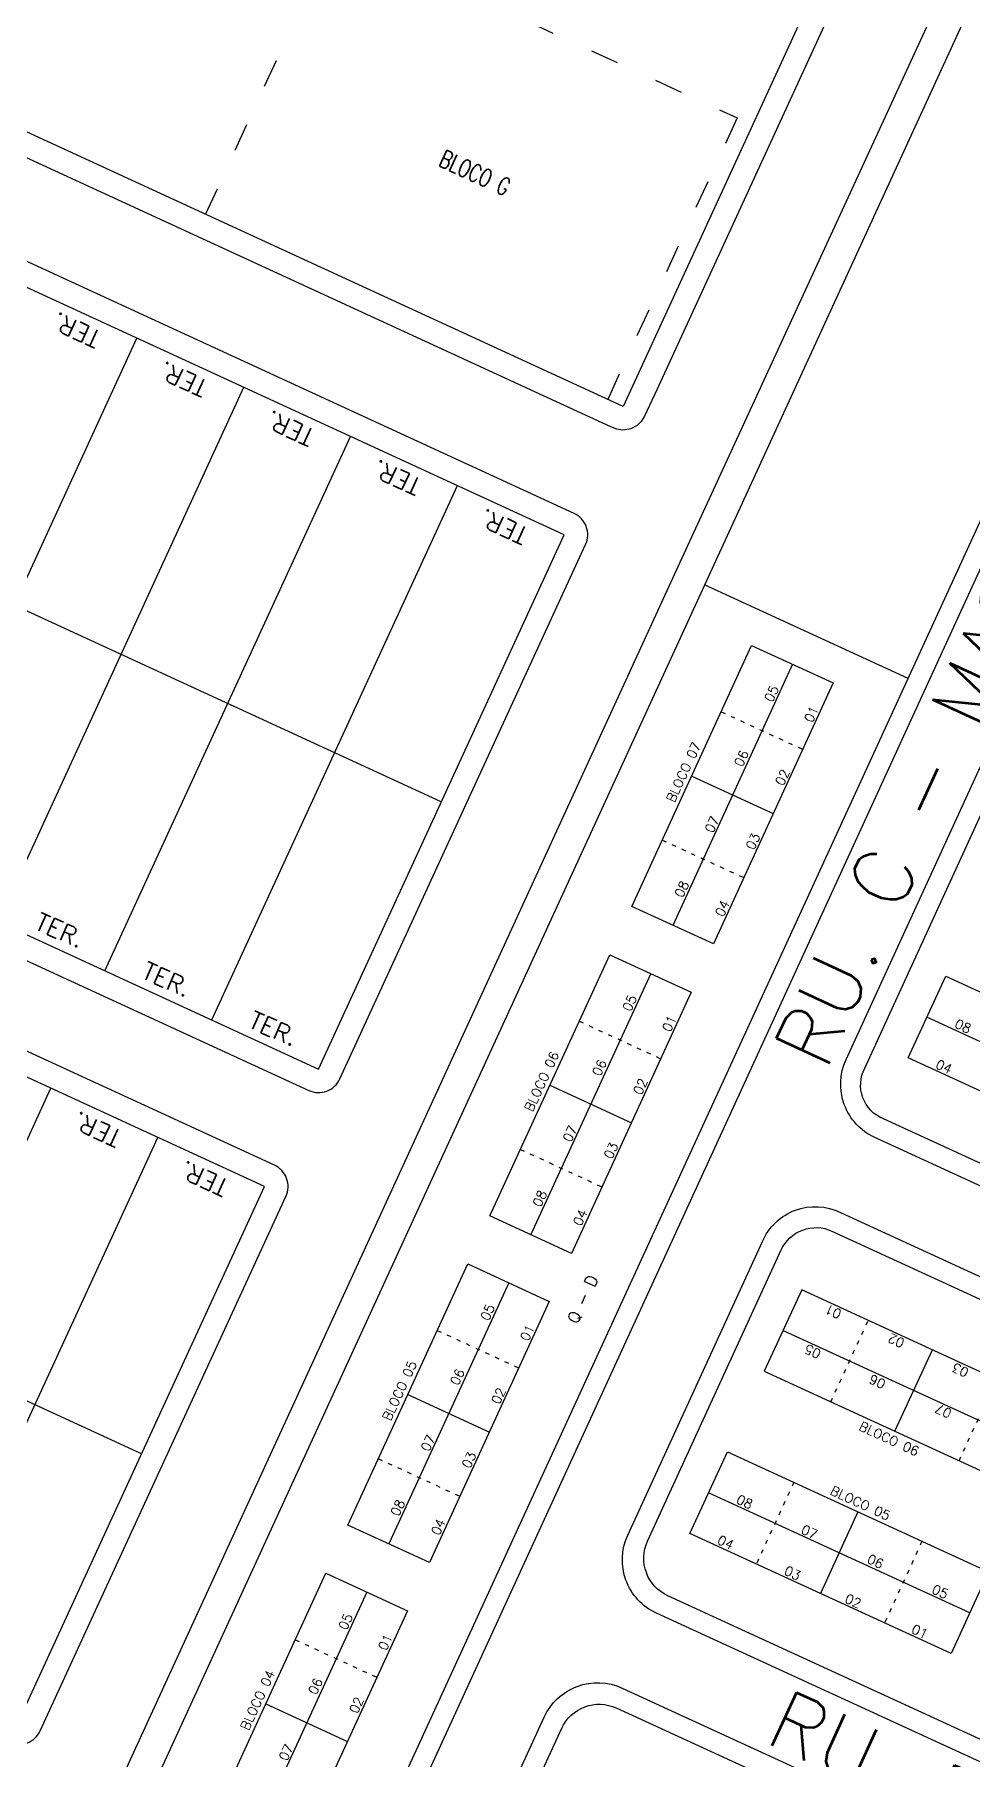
# Model space of a CAD drawing. Extents: x 714896 to 749292, y 8417558 to 8447149.
# Drawn here: x 739153.8 to 739233.6, y 8429447.4 to 8429594.1 of the extents above; entities that cross this region are included whole.
import ezdxf

# ---------------------------------------------------------------- set-up
doc = ezdxf.new("R2010")
doc.units = 0
doc.header["$MEASUREMENT"] = 0
doc.linetypes.add('ACAD_ISO03W100', pattern=[30, 12, -18])
for name, color, linetype in [('LOTE', 7, 'CONTINUOUS'), ('MEIO_FIO', 24, 'CONTINUOUS'), ('NUM-PORTA', 7, 'CONTINUOUS'), ('QUADRA', 6, 'CONTINUOUS'), ('REFERENCIA', 7, 'CONTINUOUS'), ('TEXTO', 7, 'CONTINUOUS'), ('TEXTODERUA', 3, 'CONTINUOUS')]:
    doc.layers.add(name, color=color, linetype=linetype)
doc.styles.add('ROMANS', font='ROMANS.SHX', dxfattribs={"height": 1.5})

msp = doc.modelspace()

# ---------------------------------------------------------------- linework, layer by layer
at = {"layer": 'LOTE', "color": 7, "linetype": 'ACAD_ISO03W100', "ltscale": 0.2}
for p, q in [((739168.35, 8429578.78, 524.97), (739179.36, 8429602.72, 524.97)), ((739179.36, 8429602.72, 524.97), (739213.56, 8429586.99, 524.97)), ((739213.56, 8429586.99, 524.97), (739202.55, 8429563.05, 524.97))]:
    msp.add_line(p, q, dxfattribs=at)
at = {"layer": 'LOTE', "color": 7, "ltscale": 0.2}
for p, q in [((739141.62, 8429522.83, 513.94), (739162.51, 8429568.26, 513.94)), ((739150.7, 8429518.65, 513.94), (739171.6, 8429564.08, 513.94)), ((739159.79, 8429514.47, 513.94), (739180.68, 8429559.9, 513.94)), ((739168.87, 8429510.3, 513.94), (739189.77, 8429555.72, 513.94)), ((739188.4, 8429528.83, 513.94), (739142.98, 8429549.72, 513.94)), ((739134.3, 8429459.06, 513.94), (739155.19, 8429504.48, 513.94)), ((739143.38, 8429454.88, 513.94), (739164.28, 8429500.3, 513.94)), ((739162.91, 8429473.41, 513.94), (739117.49, 8429494.3, 513.94))]:
    msp.add_line(p, q, dxfattribs=at)
at = {"layer": 'LOTE', "color": 7, "elevation": 524.97}
for points in [[(739210.81, 8429547.27), (739228.07, 8429539.34)], [(739218.28, 8429540.54), (739208.08, 8429518.33)], [(739209.7, 8429531.03), (739216.63, 8429527.85)], [(739206.21, 8429514.24), (739196.01, 8429492.04)], [(739251.9, 8429500.33), (739229.7, 8429510.53)], [(739197.62, 8429504.74), (739204.56, 8429501.55)], [(739194.13, 8429487.95), (739183.94, 8429465.74)], [(739217.47, 8429483.9), (739239.68, 8429473.71)], [(739226.98, 8429475.32), (739230.16, 8429482.26)], [(739185.55, 8429478.44), (739192.49, 8429475.26)], [(739233.34, 8429459.89), (739211.13, 8429470.09)], [(739223.83, 8429468.48), (739220.64, 8429461.54)], [(739182.06, 8429461.65), (739171.86, 8429439.45)], [(739173.47, 8429452.15), (739180.41, 8429448.96)]]:
    msp.add_lwpolyline(points, dxfattribs=at)
for points in [[(739211.54, 8429516.75), (739204.6, 8429519.93), (739214.79, 8429542.14), (739221.73, 8429538.95)], [(739199.46, 8429490.45), (739192.52, 8429493.64), (739202.72, 8429515.84), (739209.66, 8429512.66)], [(739228.11, 8429507.08), (739231.3, 8429514.01), (739253.51, 8429503.82), (739250.32, 8429496.88)], [(739187.39, 8429464.16), (739180.45, 8429467.34), (739190.65, 8429489.55), (739197.58, 8429486.36)], [(739238.08, 8429470.22), (739241.26, 8429477.16), (739219.06, 8429487.36), (739215.87, 8429480.42)], [(739209.54, 8429466.64), (739212.73, 8429473.57), (739234.94, 8429463.38), (739231.75, 8429456.44)], [(739175.31, 8429437.86), (739168.38, 8429441.05), (739178.57, 8429463.25), (739185.51, 8429460.07)]]:
    msp.add_lwpolyline(points, close=True, dxfattribs=at)
at = {"layer": 'LOTE', "color": 7, "linetype": 'ACAD_ISO03W100', "ltscale": 0.03, "elevation": 524.97}
for points in [[(739212.2, 8429536.49), (739219.14, 8429533.3)], [(739207.19, 8429525.58), (739214.13, 8429522.39)], [(739200.13, 8429510.19), (739207.06, 8429507)], [(739195.12, 8429499.29), (739202.06, 8429496.1)], [(739221.52, 8429477.82), (739224.71, 8429484.76)], [(739188.05, 8429483.9), (739194.99, 8429480.71)], [(739232.43, 8429472.81), (739235.62, 8429479.75)], [(739183.04, 8429472.99), (739189.98, 8429469.8)], [(739218.38, 8429470.98), (739215.19, 8429464.04)], [(739229.28, 8429465.97), (739226.1, 8429459.03)], [(739175.98, 8429457.6), (739182.92, 8429454.41)]]:
    msp.add_lwpolyline(points, dxfattribs=at)
at = {"layer": 'MEIO_FIO', "ltscale": 0.2, "elevation": 513.94}
for points in [[(739199.69, 8429553.36), (739132.46, 8429584.28)], [(739179.77, 8429505.28), (739200.67, 8429550.71)]]:
    msp.add_lwpolyline(points, dxfattribs=at)
for points in [[(739129.8, 8429583.3), (739108.91, 8429537.88, 0.414214), (739109.89, 8429535.22), (739177.12, 8429504.3, 0.414214), (739179.77, 8429505.28)], [(739200.67, 8429550.71, 0.414214), (739199.69, 8429553.36)]]:
    msp.add_lwpolyline(points, format="xyb", dxfattribs=at)
msp.add_lwpolyline([(739104.31, 8429527.88), (739083.42, 8429482.46, 0.414214), (739084.4, 8429479.8), (739151.63, 8429448.88, 0.414214), (739154.28, 8429449.86), (739175.18, 8429495.29, 0.414214), (739174.2, 8429497.94), (739106.97, 8429528.86, 0.414214)], format="xyb", close=True, dxfattribs=at)
at = {"layer": 'QUADRA', "color": 6, "elevation": 524.97}
msp.add_lwpolyline([(739136.64, 8429593.37), (739176.33, 8429679.68), (739243.56, 8429648.75), (739203.87, 8429562.44), (739136.64, 8429593.37)], close=True, dxfattribs=at)
at = {"layer": 'QUADRA', "elevation": 524.97}
msp.add_lwpolyline([(739272.43, 8429624.01), (739270.65, 8429623.39), (739268.74, 8429622.4), (739266.17, 8429620.34), (739264.57, 8429618.39), (739261.9, 8429613.02), (739258.6, 8429605.83), (739140.59, 8429348.81, 0.414214), (739147.34, 8429330.58), (739145.26, 8429331.76), (739130.2, 8429342.94), (739125.99, 8429362.56), (739162.2, 8429441.41), (739210.81, 8429547.27), (739251.88, 8429636.71)], format="xyb", close=True, dxfattribs=at)
at = {"layer": 'QUADRA', "ltscale": 0.2, "elevation": 513.94}
for points in [[(739177.96, 8429506.12), (739198.85, 8429551.54), (739131.62, 8429582.46), (739110.73, 8429537.04), (739177.96, 8429506.12)], [(739106.13, 8429527.05), (739085.24, 8429481.62), (739152.47, 8429450.7), (739173.36, 8429496.12), (739106.13, 8429527.05)]]:
    msp.add_lwpolyline(points, close=True, dxfattribs=at)
at = {"layer": 'QUADRA', "color": 6, "elevation": 524.97}
for points in [[(739293.45, 8429470.91), (739290.81, 8429472.12), (739226, 8429501.88, -0.443121), (739224.41, 8429506.19), (739235.88, 8429531.18, -0.41193), (739240.19, 8429532.78), (739305, 8429503.02), (739307.64, 8429501.81), (739318.42, 8429496.86, -0.211758), (739320.16, 8429494.88), (739320.53, 8429493.7), (739321.41, 8429490.94), (739325.42, 8429478.22), (739326.29, 8429475.45), (739331.33, 8429459.5, -0.650494), (739326.87, 8429455.57), (739318.97, 8429459.19), (739315.41, 8429460.83), (739301.97, 8429467), (739298.05, 8429468.8)], [(739349.4, 8429402.23, -0.650494), (739344.94, 8429398.3), (739207.66, 8429461.34, -0.414214), (739205.94, 8429465.98), (739217.31, 8429490.74, -0.414214), (739221.62, 8429492.34), (739337.8, 8429439)], [(739356.3, 8429380.36), (739357.82, 8429375.53, -0.186129), (739357.68, 8429373.19), (739347.77, 8429351.61, -0.414214), (739343.46, 8429350.02), (739189.09, 8429420.9, -0.414214), (739187.37, 8429425.54), (739198.64, 8429450.07, -0.414214), (739203.28, 8429451.8), (739354.55, 8429382.33, -0.211758)]]:
    msp.add_lwpolyline(points, format="xyb", close=True, dxfattribs=at)
at = {"layer": 'REFERENCIA', "color": 24}
for points, elevation in [([(739244.38, 8429645.75), (739206.72, 8429563.87), (739205.68, 8429561.61), (739205.41, 8429561.18), (739205.05, 8429560.83), (739204.51, 8429560.55), (739203.84, 8429560.44), (739203.33, 8429560.52), (739202.81, 8429560.73), (739201.02, 8429561.55), (739141.53, 8429588.91), (739135.8, 8429591.55), (739135.41, 8429591.79), (739135.05, 8429592.15), (739134.8, 8429592.56), (739134.67, 8429593), (739134.64, 8429593.31), (739134.69, 8429593.83), (739134.82, 8429594.2)], 513.94), ([(739113.71, 8429333.8), (739113.15, 8429337.41), (739113.29, 8429340.04), (739114.5, 8429344.16), (739208.71, 8429549.21), (739250.29, 8429639.46)], 524.97)]:
    msp.add_lwpolyline(points, dxfattribs=dict(at, elevation=elevation))
at = {"layer": 'REFERENCIA', "color": 24, "elevation": 524.97}
msp.add_lwpolyline([(739276.13, 8429623.49), (739271.33, 8429621.83), (739269.67, 8429620.97), (739267.37, 8429619.12), (739266.01, 8429617.46), (739263.44, 8429612.28), (739260.15, 8429605.12), (739142.18, 8429348.08, 0.414214), (739148.07, 8429332.17), (739291.62, 8429266.25)], format="xyb", dxfattribs=at)
for points in [[(739240.92, 8429534.37), (739319.15, 8429498.45, -0.211758), (739321.83, 8429495.41), (739333, 8429460.02, -0.650494), (739326.14, 8429453.97), (739225.27, 8429500.29, -0.414214), (739222.82, 8429506.92), (739234.29, 8429531.91, -0.414214), (739240.92, 8429534.37)], [(739337.22, 8429441.19, -0.229361), (739339.9, 8429438.15), (739351.06, 8429402.76, -0.650494), (739344.21, 8429396.71), (739206.7, 8429459.85, -0.414214), (739204.25, 8429466.48), (739215.72, 8429491.47, -0.427623), (739222.35, 8429493.93), (739337.22, 8429441.19)], [(739357.97, 8429380.88), (739359.49, 8429376.05, -0.186129), (739359.27, 8429372.46), (739349.36, 8429350.88, -0.414214), (739342.73, 8429348.43), (739188.13, 8429419.41, -0.414214), (739185.68, 8429426.04), (739197.15, 8429451.03, -0.414214), (739203.78, 8429453.49), (739355.28, 8429383.92, -0.211758)]]:
    msp.add_lwpolyline(points, format="xyb", close=True, dxfattribs=at)

# ---------------------------------------------------------------- texts
at = {"layer": 'NUM-PORTA', "color": 5, "style": 'ROMANS'}
for s, rotation, p in [('05', 65.1927, (739216.56, 8429537.24, 466.6)), ('07', 65.1927, (739211.49, 8429526.12, 466.6)), ('05', 65.1927, (739204.49, 8429510.94, 466.6)), ('07', 65.1927, (739199.42, 8429499.83, 466.6)), ('05', 65.1927, (739192.41, 8429484.65, 466.6)), ('05', 155.1927, (739220.77, 8429482.18, 466.6)), ('07', 155.1927, (739231.89, 8429477.12, 466.6)), ('07', 65.1927, (739187.35, 8429473.53, 466.6)), ('07', 335.1927, (739218.92, 8429466.68, 466.6)), ('05', 335.1927, (739230.04, 8429461.61, 466.6)), ('05', 65.1927, (739180.34, 8429458.35, 466.6)), ('07', 65.1927, (739175.27, 8429447.23, 466.6))]:
    msp.add_text(s, height=0.8, rotation=rotation, dxfattribs=at).set_placement(p)
at = {"layer": 'NUM-PORTA', "color": 2, "style": 'ROMANS'}
for s, rotation, p in [('01', 65.1927, (739219.95, 8429535.5, 485.69)), ('03', 65.1927, (739214.98, 8429524.68, 485.69)), ('01', 65.1927, (739207.87, 8429509.2, 485.69)), ('03', 65.1927, (739202.91, 8429498.39, 485.69)), ('01', 155.1927, (739222.51, 8429485.57, 485.69)), ('01', 65.1927, (739195.8, 8429482.91, 485.69)), ('03', 155.1927, (739233.33, 8429480.6, 485.69)), ('03', 65.1927, (739190.83, 8429472.09, 485.69)), ('03', 335.1927, (739217.48, 8429463.19, 485.69)), ('01', 65.1927, (739183.72, 8429456.61, 485.69)), ('01', 335.1927, (739228.3, 8429458.22, 485.69))]:
    msp.add_text(s, height=0.8, rotation=rotation, dxfattribs=at).set_placement(p)
at = {"layer": 'NUM-PORTA', "color": 6, "style": 'ROMANS'}
for s, rotation, p in [('06', 65.1927, (739213.99, 8429531.74, 485.69)), ('08', 65.1927, (739208.92, 8429520.62, 485.69)), ('08', 335.1927, (739231.98, 8429509.69, 485.69)), ('06', 65.1927, (739201.92, 8429505.44, 485.69)), ('08', 65.1927, (739196.85, 8429494.32, 485.69)), ('06', 65.1927, (739189.84, 8429479.15, 485.69)), ('06', 155.1927, (739226.27, 8429479.61, 485.69)), ('08', 335.1927, (739213.41, 8429469.25, 485.69)), ('08', 65.1927, (739184.77, 8429468.03, 485.69)), ('06', 335.1927, (739224.53, 8429464.18, 485.69)), ('06', 65.1927, (739177.77, 8429452.85, 485.69))]:
    msp.add_text(s, height=0.8, rotation=rotation, dxfattribs=at).set_placement(p)
at = {"layer": 'NUM-PORTA', "color": 3, "style": 'ROMANS'}
for s, rotation, p in [('02', 65.1927, (739217.48, 8429530.13, 485.69)), ('04', 65.1927, (739212.37, 8429518.99, 485.69)), ('04', 335.1927, (739230.36, 8429506.24, 485.69)), ('02', 65.1927, (739205.41, 8429503.84, 485.69)), ('04', 65.1927, (739200.29, 8429492.7, 485.69)), ('02', 155.1927, (739227.88, 8429483.11, 485.69)), ('02', 65.1927, (739193.34, 8429477.54, 485.69)), ('04', 65.1927, (739188.22, 8429466.4, 485.69)), ('04', 335.1927, (739211.79, 8429465.8, 485.69)), ('02', 335.1927, (739222.64, 8429460.82, 485.69)), ('02', 65.1927, (739181.26, 8429451.25, 485.69))]:
    msp.add_text(s, height=0.8, rotation=rotation, dxfattribs=at).set_placement(p)
at = {"layer": 'TEXTO', "color": 7, "style": 'ROMANS', "width": 0.7}
msp.add_text('BLOCO G', height=1.5, rotation=335.2999, dxfattribs=at).set_placement((739188.08, 8429582.94, 524.97))
at = {"layer": 'TEXTO', "color": 7, "style": 'ROMANS'}
for rotation, p in [(155.2104, (739159.6, 8429568.74, -1027.87)), (155.2104, (739168.68, 8429564.56, -1027.87)), (155.2104, (739177.77, 8429560.38, -1027.87)), (155.2104, (739186.85, 8429556.2, -1027.87)), (155.2104, (739195.94, 8429552.02, -1027.87)), (336.3617, (739153.71, 8429518.08, 513.94)), (336.3617, (739162.8, 8429513.9, 513.94)), (336.3617, (739171.88, 8429509.72, 513.94)), (155.2104, (739161.36, 8429500.78, -1027.87)), (155.2104, (739170.45, 8429496.6, -1027.87))]:
    msp.add_text('TER.', height=1.5, rotation=rotation, dxfattribs=at).set_placement(p)
at = {"layer": 'TEXTO', "style": 'ROMANS'}
for s, height, rotation, p in [('BLOCO 07', 0.8, 65.1927, (739208.22, 8429528.72, 485.69)), ('BLOCO 06', 0.8, 65.1927, (739196.15, 8429502.42, 485.69)), ('Q - D', 1, 65.1927, (739199.97, 8429484.38, 485.69)), ('BLOCO 05', 0.8, 65.1927, (739184.07, 8429476.13, 485.69)), ('BLOCO 06', 0.8, 335.1927, (739223.84, 8429475.47, 485.69)), ('BLOCO 05', 0.8, 335.1927, (739221.4, 8429470, 485.69)), ('BLOCO 04', 0.8, 65.1927, (739172, 8429449.83, 485.69))]:
    msp.add_text(s, height=height, rotation=rotation, dxfattribs=at).set_placement(p)
at = {"layer": 'TEXTODERUA', "style": 'ROMANS'}
for s, rotation, p in [('RU. C - MASSARANDUBA', 65.2464, (739221.09, 8429505.86)), ('RU. D - AROEIRA/MASSARANDUBA', 335.2464, (739215.74, 8429448.94))]:
    msp.add_text(s, height=5, rotation=rotation, dxfattribs=at).set_placement(p)

doc.saveas('drawing.dxf')
